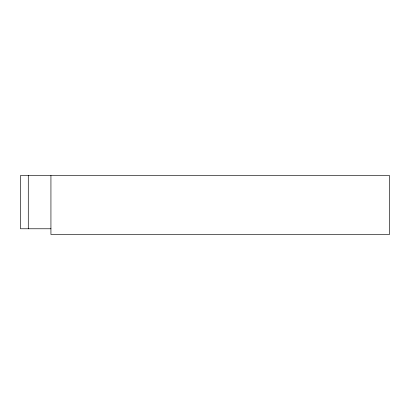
<?xml version="1.0" encoding="UTF-8"?>
<svg xmlns="http://www.w3.org/2000/svg" width="410" height="410" viewBox="0 0 410 410"><rect width="100%" height="100%" fill="white"/><g stroke="black" fill="none" stroke-linecap="round" stroke-linejoin="round"><path stroke-width="0.61" d="M50.932 228.775L20.5 228.775L20.5 175.516L389.5 175.516L389.5 234.484L50.932 234.484L50.932 175.516M28.285 175.516L28.285 228.775"/></g></svg>
